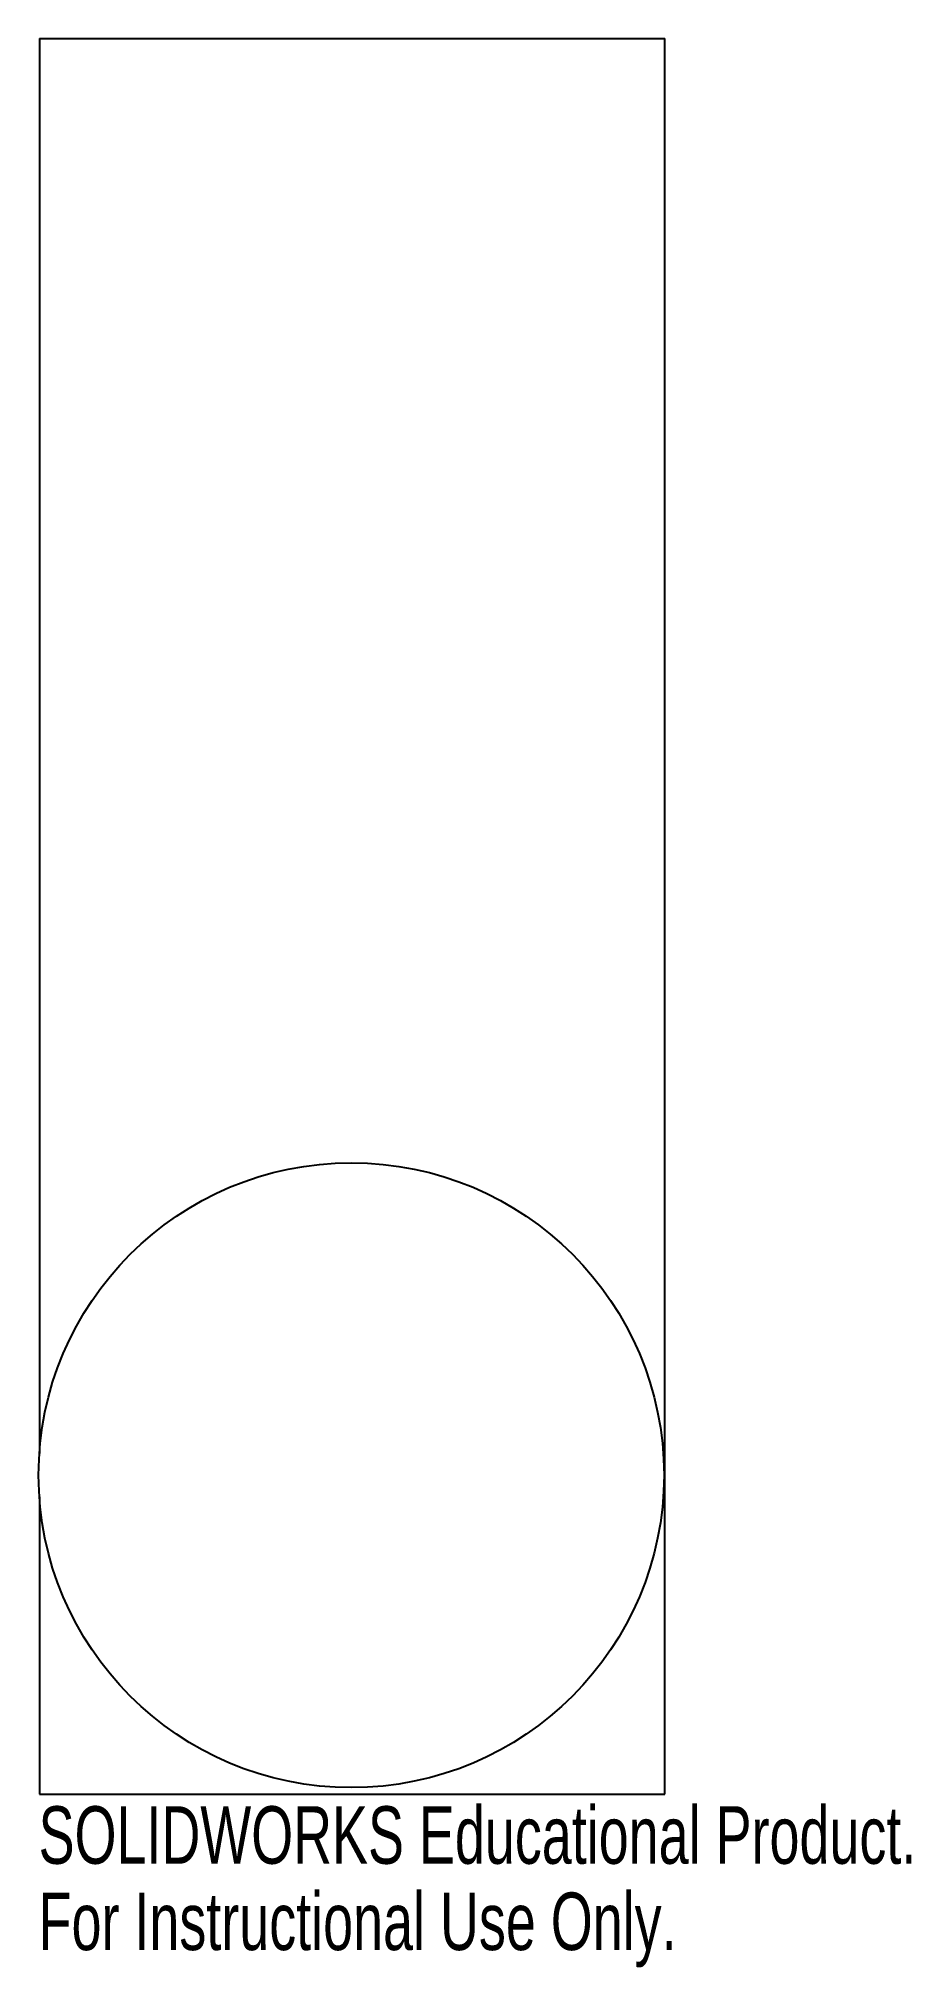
# Paper-space layout '_Bottom' of a CAD drawing. Header units: inches. Extents: x -2.33 to 0.55, y -0.57 to 5.81.
import ezdxf

# ---------------------------------------------------------------- set-up
doc = ezdxf.new("R2010")
doc.units = ezdxf.units.IN
doc.header["$MEASUREMENT"] = 0
doc.styles.add('SLDTEXTSTYLE0', font='TXT', dxfattribs={"width": 0.7})

psp = doc.layouts.new('_Bottom')

# ---------------------------------------------------------------- linework, layer by layer
at = {"color": 7, "linetype": 'Continuous', "lineweight": 25}
for p, q in [((-2.3319, 5.8071), (-2.3319, 1.1269)), ((-2.3319, 5.8071), (-0.265, 5.8071)), ((-0.265, 0), (-0.265, 5.8071)), ((-2.3319, 0.9829), (-2.3319, 0)), ((-2.3319, 0), (-0.265, 0))]:
    psp.add_line(p, q, dxfattribs=at)
psp.add_circle((-1.3009, 1.0549), 1.0335, dxfattribs=at)

# ---------------------------------------------------------------- texts
at = {"color": 7, "linetype": 'Continuous', "char_height": 0.1903, "attachment_point": 1, "style": 'SLDTEXTSTYLE0'}
for s, insert in [('SOLIDWORKS Educational Product.', (-2.3344, -0.0401)), ('For Instructional Use Only.', (-2.3344, -0.3256))]:
    psp.add_mtext(s, dxfattribs=dict(at, insert=insert))

doc.saveas('drawing.dxf')
